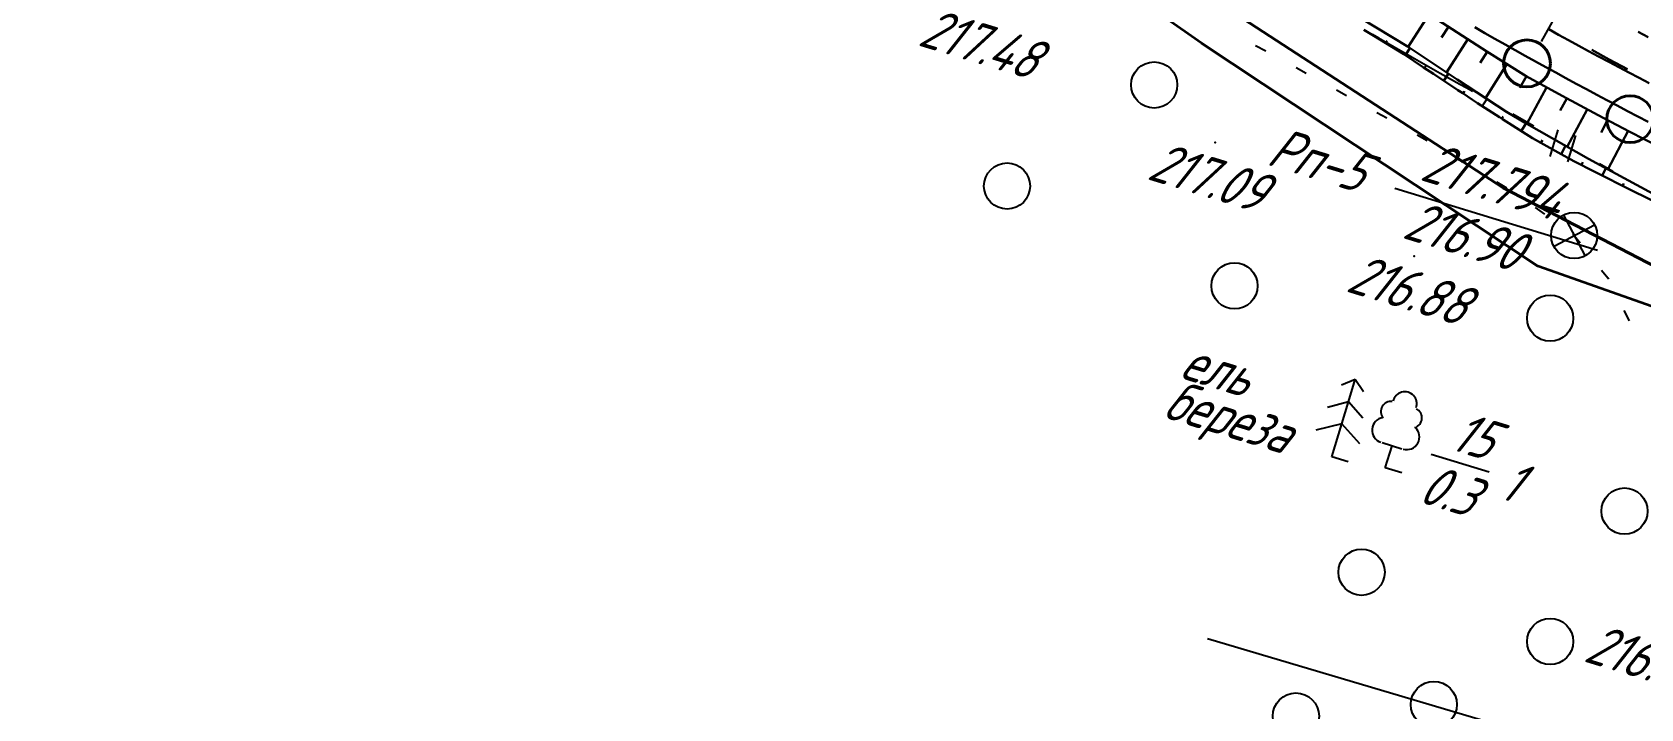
# Model space of a CAD drawing. Header units: millimetres. Extents: x -698 to 8131, y -704 to 4503.
# Drawn here: x 1380.4 to 1519.8, y 3483 to 3541.6 of the extents above; entities that cross this region are included whole.
import ezdxf
from ezdxf import colors
from ezdxf.entities.mleader import LeaderData, LeaderLine
from ezdxf.math import Vec2, Vec3

# ---------------------------------------------------------------- set-up
doc = ezdxf.new("R2010")
doc.units = ezdxf.units.MM
doc.linetypes.add('CONTI', pattern=[0])
doc.linetypes.add('STROT', pattern=[1.7, 0.5, -1.2])
for name, color, linetype, lineweight in [('10', 1, 'Continuous', 35), ('КОПИЯ_ОСЬ_13_ОТКОСЫ', 7, 'Continuous', 30), ('Огражд-перила', 1, 'ограждение2', 40), ('ОСЬ_ВЕРХ_ПОКРЫТИЯ_ГРАНИЦЫ_ПОЛОС', 7, 'Continuous', 30), ('ОСЬ_ВЕРХ_ПОКРЫТИЯ_ОСЬ', 1, 'Continuous', 30)]:
    doc.layers.add(name, color=color, linetype=linetype, lineweight=lineweight)
for name, color, linetype in [('_Ростелеком', 6, 'Continuous'), ('NAD_MDEFAULT', 7, 'CONTI'), ('PI_OTDEFAULT', 172, 'CONTI'), ('PI_TTDEFAULT', 5, 'CONTI'), ('SIT_LDEFAULT', 7, 'CONTI'), ('USLZNDEFAULT', 7, 'CONTI'), ('ZAPSKDEFAULT', 7, 'CONTI'), ('Выноски', 250, 'Continuous'), ('ОСЬ_ВЕРХ_ПОКРЫТИЯ_ПИКЕТЫ', 1, 'Continuous'), ('разметка', 7, 'Continuous')]:
    doc.layers.add(name, color=color, linetype=linetype)
doc.styles.add('eskd', font='isocpeui.ttf', dxfattribs={"width": 1.2})
doc.styles.add('STYLE1', font='isocpeui.ttf', dxfattribs={"width": 0.9})
doc.styles.add('ГОСТ', font='isocpeui.ttf', dxfattribs={"height": 4})
doc.linetypes.add('кабель_связи_проект.', pattern='A,10,-1,["/",STYLE1,S=3,R=0,X=0,Y=-1.5],-4.1', length=15.1)
doc.linetypes.add('ограждение2', pattern='A,0.25,-0.1,[132,ltypeshp.shx,S=0.1,R=0,X=-0.1,Y=0],-0.1,1', length=1.45)

# ---------------------------------------------------------------- blocks, each defined once
blk = doc.blocks.new('BL_2004')
at = {"color": 0}
blk.add_circle((0, 0), 2, dxfattribs=at)
blk = doc.blocks.new('BL_2011')
at = {"color": 0}
for p, q in [((0, 0), (0, 2.4)), ((1.6, 0), (1.6, 2.4))]:
    blk.add_line(p, q, dxfattribs=at)
blk = doc.blocks.new('BL_7')
at = {"color": 0}
for p, q in [((-1.4, 1.4), (1.4, -1.4)), ((-1.4, -1.4), (1.4, 1.4))]:
    blk.add_line(p, q, dxfattribs=at)
blk.add_circle((0, 0), 2, dxfattribs=at)
blk = doc.blocks.new('BL_104')
at = {"color": 0}
for p, q in [((-0.9, 2), (0.9, 2)), ((0, 0), (0, 2)), ((1.5, 0), (0, 0))]:
    blk.add_line(p, q, dxfattribs=at)
for centre, radius, start, end in [((-0.94, 4.8), 0.88, 100, 235), ((0, 5.8), 1.04, 358, 185), ((0.94, 4.8), 0.88, 305, 80), ((-1, 3.1), 1.1, 115, 270), ((1, 3.1), 1.1, 270, 65)]:
    blk.add_arc(centre, radius, start, end, dxfattribs=at)
blk = doc.blocks.new('BL_105')
at = {"color": 0}
for p, q in [((0, 7), (-1, 6.2)), ((0, 5), (0, 7)), ((1, 6.2), (0, 7)), ((0, 5), (-1.6, 4)), ((0, 3), (0, 5)), ((1.6, 4), (0, 5)), ((0, 3), (-2, 1.8)), ((0, 0), (0, 3)), ((2, 1.8), (0, 3)), ((1.5, 0), (0, 0))]:
    blk.add_line(p, q, dxfattribs=at)
blk = doc.blocks.new('7')
at = {"layer": 'Огражд-перила', "linetype": 'Continuous'}
blk.add_circle((0, 0), 2.03, dxfattribs=at)

msp = doc.modelspace()

# ---------------------------------------------------------------- linework, layer by layer
at = {"layer": '10'}
msp.add_lwpolyline([(2162.78, 3383.77), (2086.08, 3399.1), (2023.84, 3412.1), (1914.29, 3434.96), (1842.82, 3450.02), (1748.35, 3469.32), (1605.03, 3494.4), (1606.56, 3488.91), (1596.89, 3490.53), (1543.04, 3509.99), (1510.86, 3521.34), (1481.72, 3540.65), (1368.53, 3619.73), (1289.9, 3664.83), (1246.89, 3688.96), (1228.04, 3695.53), (1204.68, 3699.25), (843.89, 3696)], dxfattribs=at)
at = {"layer": '_Ростелеком', "linetype": 'кабель_связи_проект.', "lineweight": 40, "ltscale": 0.25}
msp.add_lwpolyline([(1139.32, 3707.38), (1173.44, 3705.05), (1210.37, 3699.1), (1228.09, 3695.88), (1247.2, 3689.26), (1259.61, 3683.86), (1298.75, 3664.91), (1337.61, 3641.34), (1379.14, 3613.35), (1432.54, 3577.08), (1497.38, 3534.92), (1507.86, 3528.1), (1522.68, 3520.44), (1549.01, 3508.8), (1605.06, 3494.77), (1669.26, 3483.8), (1746.71, 3469.61), (1806.75, 3457.39), (1856.92, 3447.11), (1888.77, 3440.62), (1918.48, 3434.38), (2018.59, 3413.69), (2116.88, 3393.62), (2299.36, 3355.85)], dxfattribs=at)
at = {"layer": 'NAD_MDEFAULT', "color": 0}
for p, q in [((1498.46, 3528.09), (1516.03, 3522.72)), ((1501.62, 3505.05), (1506.64, 3503.51))]:
    msp.add_line(p, q, dxfattribs=at)
at = {"layer": 'PI_TTDEFAULT', "color": 5}
for p in [(1482.91, 3532.05, 217.09), (1500.14, 3522.2, 216.88)]:
    msp.add_point(p, dxfattribs=at)
at = {"layer": 'SIT_LDEFAULT', "color": 7}
for p, q in [((1486.4, 3540.44), (1487.28, 3539.97)), ((1496.52, 3541.42), (1497.06, 3541.1)), ((1497.06, 3541.1), (1499.96, 3539.42)), ((1499.96, 3539.42), (1502.41, 3538.04)), ((1489.92, 3538.53), (1490.79, 3538.05)), ((1502.41, 3538.04), (1504.09, 3537.1)), ((1493.42, 3536.59), (1494.29, 3536.11)), ((1504.09, 3537.1), (1504.72, 3536.76)), ((1504.72, 3536.76), (1505.21, 3536.48)), ((1496.91, 3534.65), (1497.78, 3534.17)), ((1508.69, 3534.51), (1510.5, 3533.48)), ((1500.41, 3532.71), (1501.27, 3532.2)), ((1503.85, 3530.66), (1504.71, 3530.15)), ((1516.2, 3530.23), (1517.37, 3529.56)), ((1507.29, 3528.62), (1508.15, 3528.11)), ((1510.62, 3526.42), (1511.43, 3525.84)), ((1513.87, 3524.09), (1514.01, 3523.99)), ((1514.01, 3523.99), (1514.52, 3523.34)), ((1516.39, 3520.99), (1516.93, 3520.32)), ((1516.93, 3520.32), (1516.99, 3520.19)), ((1518.32, 3517.5), (1518.76, 3516.6))]:
    msp.add_line(p, q, dxfattribs=at)
at = {"layer": 'КОПИЯ_ОСЬ_13_ОТКОСЫ'}
for points in [[(1353.6, 3640.76), (1461.45, 3568.52), (1467.71, 3564.36), (1471.9, 3561.6), (1475.43, 3559.29), (1477.79, 3557.77), (1480.74, 3555.86), (1483.71, 3553.97), (1487.33, 3551.7), (1490.96, 3549.44), (1496.13, 3546.3), (1501.33, 3543.21), (1506.43, 3539.93), (1508.14, 3538.85), (1509.86, 3537.78), (1512.96, 3536.08), (1516.08, 3534.41), (1518.77, 3533), (1521.48, 3531.61)], [(1351.91, 3638.24), (1442.58, 3577.2), (1450.86, 3571.59), (1456.82, 3567.53), (1463.36, 3563.25), (1467.15, 3560.78), (1473.66, 3556.58), (1480.28, 3552.33), (1484.54, 3549.62), (1487.11, 3548.01), (1490.72, 3545.76), (1492.7, 3544.54), (1499.63, 3540.31), (1503.87, 3537.48), (1508.14, 3534.68), (1509.91, 3533.66), (1515.24, 3530.63), (1516.58, 3529.89), (1521.54, 3527.21), (1522.91, 3526.49), (1525.82, 3524.98), (1527.99, 3522.83), (1527.99, 3522.82)], [(1351.91, 3638.24), (1442.58, 3577.2), (1450.86, 3571.59), (1456.82, 3567.53), (1463.36, 3563.25), (1467.15, 3560.78), (1473.66, 3556.58), (1480.28, 3552.33), (1484.54, 3549.62), (1487.11, 3548.01), (1490.72, 3545.76), (1492.7, 3544.54), (1499.63, 3540.31), (1503.87, 3537.48), (1508.14, 3534.68), (1509.91, 3533.66), (1515.24, 3530.63), (1516.58, 3529.89), (1521.54, 3527.21), (1522.91, 3526.49), (1525.82, 3524.98), (1527.99, 3522.83), (1531.92, 3518.68), (1531.92, 3518.68)], [(1495.79, 3541.8), (1496.66, 3541.27), (1499.26, 3539.68), (1500.96, 3538.54), (1501.81, 3537.98), (1503.94, 3536.58), (1504.37, 3536.3), (1505.21, 3535.72), (1505.64, 3535.43), (1507.53, 3534.22), (1507.79, 3534.05), (1509.52, 3532.95), (1510.39, 3532.41), (1512.63, 3531.17), (1513.97, 3530.43), (1515.8, 3529.5), (1519.01, 3527.88), (1521.77, 3526.51)], [(1501.44, 3543.15), (1499.62, 3540.32)], [(1503.12, 3542.06), (1502.51, 3541.12)], [(1497.67, 3540.65), (1497.8, 3540.85)], [(1504.8, 3540.98), (1502.94, 3538.1)], [(1499.38, 3539.6), (1499.78, 3540.21)], [(1506.48, 3539.9), (1505.87, 3538.93)], [(1501.04, 3538.49), (1501.18, 3538.69)], [(1502.71, 3537.39), (1503.1, 3537.99)], [(1508.17, 3538.83), (1506.32, 3535.87)], [(1509.87, 3537.78), (1509.31, 3536.76)], [(1504.38, 3536.29), (1504.52, 3536.49)], [(1511.62, 3536.81), (1509.9, 3533.66)], [(1506.04, 3535.17), (1506.44, 3535.79)], [(1513.38, 3535.86), (1512.81, 3534.8)], [(1515.14, 3534.91), (1513.41, 3531.67)], [(1507.72, 3534.09), (1507.86, 3534.3)], [(1509.41, 3533.02), (1509.84, 3533.7)], [(1516.91, 3533.97), (1516.34, 3532.89)], [(1511.13, 3532), (1511.26, 3532.23)], [(1518.68, 3533.04), (1516.94, 3529.7)], [(1512.88, 3531.03), (1513.27, 3531.75)], [(1514.64, 3530.09), (1514.77, 3530.33)], [(1516.43, 3529.18), (1516.74, 3529.8)], [(1518.21, 3528.28), (1518.32, 3528.49)]]:
    msp.add_lwpolyline(points, dxfattribs=at)
at = {"layer": 'ОСЬ_ВЕРХ_ПОКРЫТИЯ_ГРАНИЦЫ_ПОЛОС', "linetype": 'Continuous', "lineweight": 30}
msp.add_lwpolyline([(1520.43, 3533.83), (1519.53, 3534.29), (1518.64, 3534.76), (1517.74, 3535.23), (1516.85, 3535.7), (1515.96, 3536.17), (1515.07, 3536.65), (1514.19, 3537.12), (1513.3, 3537.6), (1512.42, 3538.09), (1511.54, 3538.57), (1510.65, 3539.06), (1509.77, 3539.55), (1508.89, 3540.04), (1508.02, 3540.53), (1507.14, 3541.02), (1506.27, 3541.52), (1505.39, 3542.02)], dxfattribs=at)
at = {"layer": 'ОСЬ_ВЕРХ_ПОКРЫТИЯ_ГРАНИЦЫ_ПОЛОС', "linetype": 'Continuous'}
msp.add_lwpolyline([(1520.41, 3541.17), (1519.54, 3541.62)], dxfattribs=at)
at = {"layer": 'ОСЬ_ВЕРХ_ПОКРЫТИЯ_ОСЬ'}
msp.add_lwpolyline([(1511.8, 3541.85), (1512.66, 3541.37), (1513.53, 3540.9), (1514.4, 3540.42), (1515.26, 3539.95), (1516.13, 3539.48), (1517.01, 3539.01), (1517.88, 3538.55), (1518.75, 3538.09), (1519.63, 3537.63), (1520.5, 3537.17)], dxfattribs=at)
at = {"layer": 'ОСЬ_ВЕРХ_ПОКРЫТИЯ_ПИКЕТЫ'}
msp.add_line((1511.17, 3540.77), (1512.38, 3542.96), dxfattribs=at)
at = {"layer": 'разметка', "linetype": 'STROT', "lineweight": 30, "ltscale": 7}
msp.add_lwpolyline([(466.86, 3921.65), (466.86, 3921.65, 0.010848), (512.36, 3874.57, 0.026039), (590.28, 3805.55, 0.004471), (613.92, 3787.09, 0.012597), (642.43, 3765.7, 0.122053), (777.24, 3714.2, 0.036279), (867.13, 3712.22), (1097.51, 3718.68, -0.037498), (1187.39, 3716.7, -0.079736), (1278.74, 3690.32, -0.037499), (1355.84, 3644.07), (1454.92, 3577.7, 0.037498), (1532.02, 3531.45, 0.023279), (1557.8, 3520.74, 0.037464), (1644.98, 3498.75), (2134.5, 3400.96), (2134.5, 3400.96)], format="xyb", dxfattribs=at)

# ---------------------------------------------------------------- block references
at = {"layer": 'USLZNDEFAULT', "color": 7, "rotation": 342.9999999999999}
for name, p in [('BL_7', (1514.01, 3523.99)), ('BL_105', (1493, 3504.81)), ('BL_104', (1497.64, 3503.87))]:
    msp.add_blockref(name, p, dxfattribs=at)
at = {"layer": 'ZAPSKDEFAULT', "color": 7, "rotation": 342.9999999999999}
for name, p in [('BL_2004', (1477.62, 3537.02)), ('BL_2011', (1511.93, 3530.83)), ('BL_2004', (1464.87, 3528.27)), ('BL_2004', (1484.58, 3519.62)), ('BL_2004', (1511.93, 3516.83)), ('BL_2004', (1518.37, 3500.12)), ('BL_2004', (1495.59, 3494.82)), ('BL_2004', (1511.93, 3488.83)), ('BL_2004', (1489.9, 3482.37)), ('BL_2004', (1501.85, 3483.36))]:
    msp.add_blockref(name, p, dxfattribs=at)
at = {"layer": 'Огражд-перила', "linetype": 'Continuous', "rotation": 199.9840209747262}
for p in [(1509.92, 3538.89), (1518.86, 3534.06)]:
    msp.add_blockref('7', p, dxfattribs=at)

# ---------------------------------------------------------------- texts
at = {"layer": 'NAD_MDEFAULT', "color": 7, "style": 'eskd', "oblique": 10, "width": 0.8}
for s, p in [(' Рп-5', (1485.52, 3530.67)), (' 217.794', (1498.84, 3529.35)), (' 216.90', (1497.31, 3524.33)), ('ель', (1479.68, 3511.7)), (' береза', (1476.5, 3508.81)), (' 15', (1501.41, 3506.02)), (' 0.3', (1498.64, 3501.48)), (' 1', (1505.65, 3501.78))]:
    msp.add_text(s, height=3.5, rotation=343, dxfattribs=at).set_placement(p)
at = {"layer": 'PI_OTDEFAULT', "color": 172, "style": 'eskd', "oblique": 10, "width": 0.8}
for s, p in [('217.48', (1457.03, 3540.49)), ('217.09', (1476.89, 3528.9)), ('216.88', (1494.12, 3519.18)), ('216.16', (1514.72, 3487.14))]:
    msp.add_text(s, height=3.5, rotation=343, dxfattribs=at).set_placement(p)

# ---------------------------------------------------------------- leaders
at = {"layer": 'Выноски', "linetype": 'Continuous'}
ml = msp.add_multileader_mtext('Standard', dxfattribs=at)
ml.set_content('Ж/б труба, {\\Fgost|c204;%%C} 1,00 м, L-21,81 м', color=256, style='ГОСТ')
ml.set_leader_properties()
ml.build(insert=Vec2(0, 0))
ml.multileader.update_dxf_attribs({"text_left_attachment_type": 5, "text_right_attachment_type": 5, "dogleg_length": 0, "arrow_head_size": 0.18})
ctx = ml.context
ctx.base_point, ctx.arrow_head_size, ctx.landing_gap_size, ctx.plane_origin, ctx.plane_x_axis, ctx.plane_y_axis = Vec3(1556.81, 3466.97), 0.18, 0, Vec3(1626.19, 3385.61), Vec3(0.958802, -0.284076), Vec3(0.284076, 0.958802)
ctx.left_attachment, ctx.right_attachment = 5, 5
notes = []
notes.append((ctx, [(1, (1, 1, 0), (1556.81, 3466.97), (1, 0), 0, [(0, [(1538.29, 3527.61)], 0, [])])]))
ctx.mtext.insert, ctx.mtext.text_direction, ctx.mtext.rotation, ctx.mtext.flow_direction = Vec3(1558.42, 3472.43), Vec3(0.958802, -0.284076), 5.995143, 5
for ctx, leaders in notes:
    for number, flags, end, landing, length, lines in leaders:
        leader = LeaderData()
        leader.index, (leader.has_last_leader_line, leader.has_dogleg_vector, leader.attachment_direction) = number, flags
        leader.last_leader_point, leader.dogleg_vector, leader.dogleg_length = Vec3(end), Vec3(landing), length
        for number, points, colour, breaks in lines:
            line = LeaderLine()
            line.index, line.vertices, line.color, line.breaks = number, Vec3.list(points), colors.encode_raw_color(colour), breaks
            leader.lines.append(line)
        ctx.leaders.append(leader)

doc.saveas('drawing.dxf')
